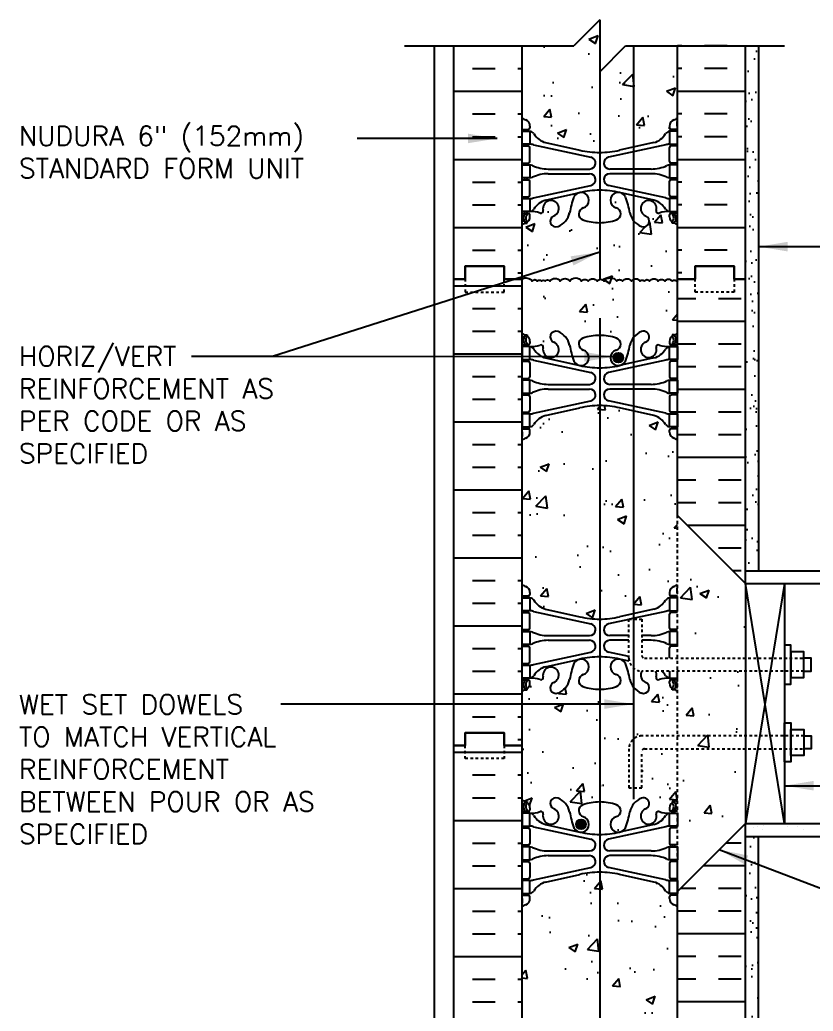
# Model space of a CAD drawing. Header units: inches. Extents: x 113.5 to 169.5, y -27.5 to 56.9.
# Drawn here: x 113.54 to 144.14, y 5.59 to 43.84 of the extents above; entities that cross this region are included whole.
import ezdxf

# ---------------------------------------------------------------- set-up
doc = ezdxf.new("R2010")
doc.units = ezdxf.units.IN
doc.header["$LTSCALE"] = 0.5
doc.header["$MEASUREMENT"] = 0
doc.linetypes.add('DASHED2', pattern=[0.375, 0.25, -0.125])
doc.linetypes.add('HIDDEN2', pattern=[0.1875, 0.125, -0.0625])
for name, color, linetype in [('HATCH', 12, 'Continuous'), ('LINE15', 9, 'Continuous'), ('LINE18', 9, 'Continuous'), ('line25', 2, 'Continuous'), ('LINE3', 3, 'Continuous'), ('LINE50', 5, 'Continuous'), ('LINE9', 9, 'Continuous'), ('TEXT', 4, 'Continuous'), ('Web_Edge', 9, 'Continuous')]:
    doc.layers.add(name, color=color, linetype=linetype)
doc.styles.add('DIM', font='romans.shx', dxfattribs={"width": 0.7})
doc.styles.add('ROMANS', font='romans.shx', dxfattribs={"height": 1.125})
doc.dimstyles.new('ext_12', dxfattribs={"dimscale": 12, "dimtxt": 0.09375, "dimasz": 0.09375, "dimexe": 0.09375, "dimexo": 0.0625, "dimgap": 0.0625, "dimtad": 1, "dimdec": 1, "dimzin": 3, "dimdsep": 46, "dimlunit": 4, "dimtxsty": 'DIM', "dimcen": 0.09, "dimdle": 0.09375, "dimclrt": 4, "dimadec": 0, "dimazin": 0, "dimtfac": 1, "dimtdec": 1, "dimtmove": 2, "dimatfit": 3, "dimfxl": 1, "dimfrac": 2, "dimtolj": 1, "dimtzin": 0, "dimarcsym": 0})
pattern_1 = [(37.5, (119.1024, -15.0365), (-0.031497, 0.963412), [0, -0.76, 0, -0.85, 0, -0.8125]), (7.5, (119.1024, -15.0365), (0.884888, 1.411073), [0, -0.41, 0, -0.685, 0, -0.2625]), (327.5, (118.4874, -15.0365), (1.557071, 0.00283), [0, -0.25, 0, -0.9, 0, -1.175]), (317.5, (118.4874, -15.0365), (1.503063, 0.438838), [0, -0.125, 0, -0.59, 0, -0.675])]

msp = doc.modelspace()

# ---------------------------------------------------------------- hatches: boundary and pattern name
at = {"layer": 'HATCH'}
h = msp.add_hatch(dxfattribs=at)
h.set_pattern_fill('AR-CONC', color=256, scale=0.5)
h.paths.add_polyline_path([(138.904, 9.62, 0.082415), (138.76, 9.699, -0.317837), (138.594, 9.935), (138.594, 10.002, -0.414214), (138.656, 10.065), (138.704, 10.065), (138.704, 10.135), (138.599, 10.135, -0.237736), (138.418, 10.269, 0.180248), (137.994, 10.576), (136.672, 10.866, 0.057795), (135.904, 10.955, 0.057795), (135.136, 10.866), (133.814, 10.576, 0.180248), (133.389, 10.269, -0.237736), (133.209, 10.135), (133.104, 10.135), (133.104, 10.065), (133.151, 10.065, -0.414214), (133.214, 10.002), (133.214, 9.935, -0.317837), (133.047, 9.699, 0.082415), (132.904, 9.62), (132.904, 4.057, 0.082415), (133.047, 3.978, -0.317837), (133.214, 3.742), (133.214, 3.675, -0.414214), (133.151, 3.612), (133.104, 3.612), (133.104, 3.542), (133.209, 3.542, -0.237736), (133.389, 3.408, 0.180248), (133.814, 3.101), (135.136, 2.811, 0.057795), (135.904, 2.721, 0.057795), (136.672, 2.811), (137.994, 3.101, 0.180248), (138.418, 3.408, -0.237736), (138.599, 3.542), (138.704, 3.542), (138.704, 3.612), (138.656, 3.612, -0.414214), (138.594, 3.675), (138.594, 3.742, -0.317837), (138.76, 3.978, 0.082415), (138.904, 4.057)])
h.paths.add_polyline_path([(137.529, 16.213), (138.904, 16.213), (138.904, 17.927, 0.064398), (138.794, 17.993), (138.704, 17.993), (138.704, 18.035, -0.249069), (138.594, 18.242), (138.594, 18.31, -0.414214), (138.656, 18.372), (138.704, 18.372), (138.704, 18.442), (138.599, 18.442, 0.10046), (138.205, 18.385, -0.601435), (138.086, 18.49, 0.191974), (138.053, 18.713), (137.525, 18.713, 0.45754), (137.676, 18.277, -1), (137.512, 17.868, -0.24438), (137.064, 18.389, 0.053157), (136.898, 19.003, 0.223253), (136.698, 19.168), (136.678, 19.172, 0.955472), (136.54, 18.579, -0.735593), (136.552, 18.121, -0.082755), (135.904, 18.013, -0.082755), (135.255, 18.121, -0.735593), (135.268, 18.579, 0.955472), (135.13, 19.172), (135.11, 19.168, 0.223253), (134.91, 19.003, 0.053157), (134.744, 18.389, -0.24438), (134.296, 17.868, -1), (134.132, 18.277, 2.182095), (133.722, 18.49, -0.601435), (133.602, 18.385, 0.10046), (133.209, 18.442), (133.104, 18.442), (133.104, 18.372), (133.151, 18.372, -0.414214), (133.214, 18.31), (133.214, 18.242, -0.249069), (133.104, 18.035), (133.104, 17.993), (133.014, 17.993, 0.064398), (132.904, 17.927), (132.904, 15.838), (132.904, 13.749, 0.064398), (133.014, 13.683), (133.104, 13.683), (133.104, 13.642, -0.249069), (133.214, 13.435), (133.214, 13.367, -0.414214), (133.151, 13.305), (133.104, 13.305), (133.104, 13.235), (133.209, 13.235, 0.10046), (133.602, 13.292, -0.601435), (133.722, 13.187, 2.182095), (134.132, 13.4, -1), (134.296, 13.808, -0.24438), (134.744, 13.287, 0.053157), (134.91, 12.673, 0.223253), (135.11, 12.509), (135.13, 12.504, 0.955472), (135.268, 13.098, -0.735593), (135.255, 13.556, -0.082755), (135.904, 13.664, -0.082755), (136.552, 13.556, -0.735593), (136.54, 13.098, 0.955472), (136.678, 12.504), (136.698, 12.509, 0.223253), (136.898, 12.673, 0.053157), (137.064, 13.287, -0.24438), (137.512, 13.808, -1), (137.676, 13.4, 2.182095), (138.086, 13.187, -0.601435), (138.205, 13.292, 0.10046), (138.599, 13.235), (138.704, 13.235), (138.704, 13.305), (138.656, 13.305, -0.414214), (138.594, 13.367), (138.594, 13.435, -0.249069), (138.704, 13.642), (138.704, 13.683), (138.794, 13.683, 0.064398), (138.904, 13.749), (138.904, 15.713), (137.629, 15.713, 0.414214), (137.529, 15.613), (137.529, 14.213), (137.029, 14.213), (137.029, 15.713, -0.414214)])
h.paths.add_polyline_path([(138.904, 24.713), (138.904, 27.62, 0.082415), (138.76, 27.699, -0.317837), (138.594, 27.935), (138.594, 28.002, -0.414214), (138.656, 28.065), (138.704, 28.065), (138.704, 28.135), (138.599, 28.135, -0.188973), (138.443, 28.229, 0.196323), (137.994, 28.576), (136.672, 28.866, 0.057795), (135.904, 28.955, 0.057795), (135.136, 28.866), (133.814, 28.576, 0.196323), (133.365, 28.229, -0.188973), (133.209, 28.135), (133.104, 28.135), (133.104, 28.065), (133.151, 28.065, -0.414214), (133.214, 28.002), (133.214, 27.935, -0.317837), (133.047, 27.699, 0.082415), (132.904, 27.62), (132.904, 22.057, 0.082415), (133.047, 21.978, -0.317837), (133.214, 21.742), (133.214, 21.675, -0.414214), (133.151, 21.612), (133.104, 21.612), (133.104, 21.542), (133.209, 21.542, -0.188973), (133.365, 21.447, 0.196323), (133.814, 21.101), (135.136, 20.811, 0.057795), (135.904, 20.721, 0.057795), (136.672, 20.811), (137.994, 21.101, 0.196323), (138.443, 21.447, -0.188973), (138.599, 21.542), (138.704, 21.542), (138.704, 21.612), (138.656, 21.612, -0.414214), (138.594, 21.675), (138.594, 21.742, -0.317837), (138.76, 21.978, 0.082415), (138.904, 22.057)])
h.paths.add_polyline_path([(138.904, 33.713, 0.533713), (138.693, 33.76, 0.520567), (138.414, 33.76, 0.520567), (138.163, 33.76, 0.520567), (137.828, 33.76, 0.520567), (137.619, 33.76, 0.520567), (137.465, 33.76, 0.520567), (137.131, 33.76, 0.520567), (136.782, 33.76, 0.520567), (136.559, 33.76, 0.520567), (136.071, 33.76, 0.520567), (135.806, 33.76, 0.520567), (135.457, 33.76, 0.520567), (135.206, 33.76, 0.520567), (134.746, 33.76, 0.520567), (134.384, 33.76, 0.520567), (133.979, 33.76, 0.520567), (133.798, 33.76, 0.520567), (133.658, 33.76, 0.520567), (133.505, 33.76, 0.520567), (133.296, 33.76, 0.400937), (132.904, 33.838), (132.904, 31.749, 0.064398), (133.014, 31.683), (133.104, 31.683), (133.104, 31.642, -0.249069), (133.214, 31.435), (133.214, 31.367, -0.414214), (133.151, 31.305), (133.104, 31.305), (133.104, 31.235), (133.209, 31.235, 0.10046), (133.602, 31.292, -0.601435), (133.722, 31.187, 2.182095), (134.132, 31.4, -1), (134.296, 31.808, -0.24438), (134.744, 31.287, 0.053157), (134.91, 30.673, 0.223253), (135.11, 30.509), (135.13, 30.504, 0.955472), (135.268, 31.098, -0.735593), (135.255, 31.556, -0.082755), (135.904, 31.664, -0.082755), (136.552, 31.556, -0.735593), (136.54, 31.098, 0.955472), (136.678, 30.504), (136.698, 30.509, 0.223253), (136.898, 30.673, 0.053157), (137.064, 31.287, -0.24438), (137.512, 31.808, -1), (137.676, 31.4, 2.182095), (138.086, 31.187, -0.601435), (138.205, 31.292, 0.10046), (138.599, 31.235), (138.704, 31.235), (138.704, 31.305), (138.656, 31.305, -0.414214), (138.594, 31.367), (138.594, 31.435, -0.249069), (138.704, 31.642), (138.704, 31.683), (138.794, 31.683, 0.064398), (138.904, 31.749)])
h.paths.add_polyline_path([(138.904, 35.927, 0.064398), (138.794, 35.993), (138.704, 35.993), (138.704, 36.035, -0.249069), (138.594, 36.242), (138.594, 36.31, -0.414214), (138.656, 36.372), (138.704, 36.372), (138.704, 36.442), (138.599, 36.442, 0.10046), (138.205, 36.385, -0.601435), (138.086, 36.49, 2.182095), (137.676, 36.277, -1), (137.512, 35.868, -0.24438), (137.064, 36.389, 0.053157), (136.898, 37.003, 0.223253), (136.698, 37.168), (136.678, 37.172, 0.955472), (136.54, 36.579, -0.735593), (136.552, 36.121, -0.082755), (135.904, 36.013, -0.082755), (135.255, 36.121, -0.735593), (135.268, 36.579, 0.955472), (135.13, 37.172), (135.11, 37.168, 0.223253), (134.91, 37.003, 0.053157), (134.744, 36.389, -0.24438), (134.296, 35.868, -1), (134.132, 36.277, 2.182095), (133.722, 36.49, -0.601435), (133.602, 36.385, 0.10046), (133.209, 36.442), (133.104, 36.442), (133.104, 36.372), (133.151, 36.372, -0.414214), (133.214, 36.31), (133.214, 36.242, -0.249069), (133.104, 36.035), (133.104, 35.993), (133.014, 35.993, 0.064398), (132.904, 35.927), (132.904, 33.838, -0.400937), (133.296, 33.76, -0.520567), (133.505, 33.76, -0.520567), (133.658, 33.76, -0.520567), (133.798, 33.76, -0.520567), (133.979, 33.76, -0.520567), (134.384, 33.76, -0.520567), (134.746, 33.76, -0.520567), (135.206, 33.76, -0.520567), (135.457, 33.76, -0.520567), (135.806, 33.76, -0.520567), (136.071, 33.76, -0.520567), (136.559, 33.76, -0.520567), (136.782, 33.76, -0.520567), (137.131, 33.76, -0.520567), (137.465, 33.76, -0.520567), (137.619, 33.76, -0.520567), (137.828, 33.76, -0.520567), (138.163, 33.76, -0.520567), (138.414, 33.76, -0.520567), (138.693, 33.76, -0.533713), (138.904, 33.713), (138.904, 33.838)])
h.paths.add_polyline_path([(138.904, 42.838), (136.904, 42.838), (135.904, 41.838), (135.904, 43.838), (134.904, 42.838), (132.904, 42.838), (132.904, 40.057, 0.082415), (133.047, 39.978, -0.317837), (133.214, 39.742), (133.214, 39.675, -0.414214), (133.151, 39.612), (133.104, 39.612), (133.104, 39.542), (133.209, 39.542, -0.188973), (133.365, 39.447, 0.196323), (133.814, 39.101), (135.136, 38.811, 0.057795), (135.904, 38.721, 0.057795), (136.672, 38.811), (137.994, 39.101, 0.196323), (138.443, 39.447, -0.188973), (138.599, 39.542), (138.704, 39.542), (138.704, 39.612), (138.656, 39.612, -0.414214), (138.594, 39.675), (138.594, 39.742, -0.317837), (138.76, 39.978, 0.082415), (138.904, 40.057)])
h = msp.add_hatch(dxfattribs=at)
h.set_pattern_fill('INSUL', color=256, scale=7, style=0)
h.set_pattern_definition([(0, (-2793.2578, -363.1712), (0, 2.625), []), (0, (-2793.2578, -362.2962), (0, 2.625), [0.875, -0.875]), (0, (-2793.2578, -361.4212), (0, 2.625), [0.875, -0.875])])
h.paths.add_polyline_path([(132.904, 42.838), (130.279, 42.838), (130.279, 33.838), (130.716, 33.838), (130.716, 34.338), (132.216, 34.338), (132.216, 33.838), (132.904, 33.838)])
h = msp.add_hatch(dxfattribs=at)
h.set_pattern_fill('INSUL', color=256, scale=7, style=0)
h.set_pattern_definition([(180, (3065.0654, -363.1712), (0, 2.625), []), (180, (3065.0654, -362.2962), (0, 2.625), [0.875, -0.875]), (180, (3065.0654, -361.4212), (0, 2.625), [0.875, -0.875])])
h.paths.add_polyline_path([(141.529, 42.838), (138.904, 42.838), (138.904, 33.838), (139.591, 33.838), (139.591, 34.338), (141.091, 34.338), (141.091, 33.838), (141.529, 33.838)])
h = msp.add_hatch(dxfattribs=at)
h.set_pattern_fill('AR-SAND', color=256, scale=0.5, style=0)
h.set_pattern_definition(pattern_1)
h.paths.add_polyline_path([(142.029, 42.838), (141.529, 42.838), (141.529, 22.588), (142.029, 22.588)])
h = msp.add_hatch(dxfattribs=at)
h.set_pattern_fill('INSUL', color=256, scale=7, style=0)
h.set_pattern_definition([(0, (-2793.2578, -381.1712), (0, 2.625), []), (0, (-2793.2578, -380.2962), (0, 2.625), [0.875, -0.875]), (0, (-2793.2578, -379.4212), (0, 2.625), [0.875, -0.875])])
h.paths.add_polyline_path([(130.279, 15.838), (130.716, 15.838), (130.716, 16.338), (132.216, 16.338), (132.216, 15.838), (132.904, 15.838), (132.904, 33.838), (132.216, 33.838), (132.216, 34.338), (130.716, 34.338), (130.716, 33.838), (130.279, 33.838)])
h = msp.add_hatch(dxfattribs=at)
h.set_pattern_fill('INSUL', color=256, scale=7, style=0)
h.set_pattern_definition([(0, (28.4787, -15.0365), (0, 2.625), []), (0, (28.4787, -14.1615), (0, 2.625), [0.875, -0.875]), (0, (28.4787, -13.2865), (0, 2.625), [0.875, -0.875])])
h.paths.add_polyline_path([(138.904, 24.713), (141.529, 22.088), (141.529, 33.838), (141.091, 33.838), (141.091, 33.338), (139.591, 33.338), (139.591, 33.838), (138.904, 33.838)])
h.paths.add_polyline_path([(141.529, 12.838), (138.904, 10.213), (138.904, -2.162), (141.529, -2.162)])
h = msp.add_hatch(dxfattribs=at)
h.set_pattern_fill('AR-CONC', color=256, scale=0.5, style=0)
h.set_pattern_definition([(50, (5.4798, -137.801), (3.5863, -0.31376), [0.375, -4.125]), (355, (5.4798, -137.801), (-0.693757, 3.76096), [0.3, -3.3]), (100.4514, (5.7786, -137.827), (2.892547, 3.4472), [0.3187, -3.50571]), (46.1842, (5.4798, -136.801), (5.336205, -0.827595), [0.5625, -6.1875]), (96.6356, (5.9244, -136.87), (4.67331, 4.87059), [0.47805, -5.25856]), (351.1842, (5.48, -136.801), (4.67331, 4.8706), [0.45, -4.95]), (21, (5.9798, -137.051), (2.984535, -2.013094), [0.375, -4.125]), (326, (5.9798, -137.051), (1.216577, 3.62575), [0.3, -3.3]), (71.4514, (6.2285, -137.2187), (4.201113, 1.61265), [0.3187, -3.50571]), (37.5, (5.4798, -137.8009), (0.060799, 1.664469), [0, -3.26, 0, -3.35, 0, -3.3125]), (7.5, (5.4798, -137.8009), (1.315348, 1.972059), [0, -1.91, 0, -3.185, 0, -1.2625]), (327.5, (4.3648, -137.8009), (2.669112, -0.112774), [0, -1.25, 0, -3.9, 0, -5.175]), (317.5, (3.8648, -137.801), (2.91593, 0.500525), [0, -1.625, 0, -2.59, 0, -3.675])])
h.paths.add_polyline_path([(141.529, 19.526), (138.904, 19.526), (138.904, 15.401), (141.529, 15.401)])
h.paths.add_polyline_path([(141.529, 13.963), (141.529, 14.901), (138.904, 14.901), (138.904, 11.338)])
h.paths.add_polyline_path([(138.904, 23.588), (138.904, 20.026), (141.529, 20.026), (141.529, 20.963)])
h = msp.add_hatch(dxfattribs=at)
h.set_pattern_fill('INSUL', color=256, scale=7, style=0)
h.set_pattern_definition([(0, (-2793.2578, -399.1712), (0, 2.625), []), (0, (-2793.2578, -398.2962), (0, 2.625), [0.875, -0.875]), (0, (-2793.2578, -397.4212), (0, 2.625), [0.875, -0.875])])
h.paths.add_polyline_path([(130.279, -2.162), (130.716, -2.162), (130.716, -1.662), (132.216, -1.662), (132.216, -2.162), (132.904, -2.162), (132.904, 15.838), (132.216, 15.838), (132.216, 16.338), (130.716, 16.338), (130.716, 15.838), (130.279, 15.838)])
h = msp.add_hatch(dxfattribs=at)
h.set_pattern_fill('AR-SAND', color=256, scale=0.5, style=0)
h.set_pattern_definition(pattern_1)
h.paths.add_polyline_path([(142.029, 12.027), (141.935, 12.338), (141.529, 12.338), (141.529, -2.162), (142.029, -2.162)])
at = {"layer": 'LINE3'}
for points in [[(136.435, 30.804, 1), (136.81, 30.804, 1)], [(134.998, 12.804, 1), (135.373, 12.804, 1)]]:
    msp.add_hatch(color=256, dxfattribs=at).paths.add_polyline_path(points)

# ---------------------------------------------------------------- linework, layer by layer
at = {"layer": 'HATCH'}
for p, q in [((143.029, 22.088), (141.529, 12.838)), ((143.029, 12.838), (141.529, 22.088)), ((141.839, 12.693), (141.839, 12.693)), ((141.988, 12.732), (141.988, 12.732)), ((142.214, 12.759), (142.214, 12.759)), ((143.147, 12.71), (143.147, 12.71)), ((143.545, 12.735), (143.545, 12.735)), ((142.199, 12.598), (142.199, 12.598)), ((143.756, 12.601), (143.756, 12.601))]:
    msp.add_line(p, q, dxfattribs=at)
msp.add_lwpolyline([(132.904, 33.838, -0.400937), (133.296, 33.76, -0.520567), (133.505, 33.76, -0.520567), (133.658, 33.76, -0.520567), (133.798, 33.76, -0.520567), (133.979, 33.76, -0.520567), (134.384, 33.76, -0.520567), (134.746, 33.76, -0.520567), (135.206, 33.76, -0.520567), (135.457, 33.76, -0.520567), (135.806, 33.76, -0.520567), (136.071, 33.76, -0.520567), (136.559, 33.76, -0.520567), (136.782, 33.76, -0.520567), (137.131, 33.76, -0.520567), (137.465, 33.76, -0.520567), (137.619, 33.76, -0.520567), (137.828, 33.76, -0.520567), (138.163, 33.76, -0.520567), (138.414, 33.76, -0.520567), (138.693, 33.76, -0.520567), (138.902, 33.718)], format="xyb", dxfattribs=at)
at = {"layer": 'LINE15', "linetype": 'HIDDEN2'}
for points in [[(143.779, 18.713), (137.529, 18.713, -0.414214), (137.029, 19.213), (137.029, 20.713), (137.529, 20.713), (137.529, 19.313, 0.414214), (137.629, 19.213), (143.779, 19.213)], [(143.779, 16.213), (137.529, 16.213, 0.414214), (137.029, 15.713), (137.029, 14.213), (137.529, 14.213), (137.529, 15.613, -0.414214), (137.629, 15.713), (143.779, 15.713)]]:
    msp.add_lwpolyline(points, format="xyb", dxfattribs=at)
at = {"layer": 'LINE18'}
msp.add_line((129.529, -2.162), (129.529, 42.838), dxfattribs=at)
for points in [[(143.029, 18.213), (143.279, 18.213), (143.279, 19.713), (143.029, 19.713)], [(143.279, 18.463), (143.779, 18.463), (143.779, 19.463), (143.279, 19.463)], [(143.029, 16.713), (143.279, 16.713), (143.279, 15.213), (143.029, 15.213)], [(143.279, 16.463), (143.779, 16.463), (143.779, 15.463), (143.279, 15.463)]]:
    msp.add_lwpolyline(points, close=True, dxfattribs=at)
for points in [[(143.779, 18.713), (144.06, 18.713), (144.06, 19.213), (143.779, 19.213)], [(143.779, 16.213), (144.06, 16.213), (144.06, 15.713), (143.779, 15.713)]]:
    msp.add_lwpolyline(points, dxfattribs=at)
at = {"layer": 'line25'}
for p, q in [((132.904, 42.838), (132.904, 33.838)), ((138.904, 33.838), (138.904, 42.838)), ((132.904, 33.838), (132.904, 15.838)), ((138.904, 24.713), (138.904, 33.838)), ((141.529, 22.088), (138.904, 24.713)), ((141.529, 22.088), (158.512, 22.088)), ((141.529, 22.088), (141.529, 12.838)), ((143.029, 22.088), (143.029, 12.838)), ((132.904, 15.838), (132.904, -2.162)), ((141.529, 12.838), (138.904, 10.213)), ((141.529, 12.838), (158.512, 12.838)), ((138.904, -2.162), (138.904, 11.338))]:
    msp.add_line(p, q, dxfattribs=at)
at = {"layer": 'LINE3'}
for p, q in [((137.206, 42.838), (137.206, 13.772)), ((135.904, 41.838), (135.904, 33.825)), ((135.904, 32.325), (135.904, -1.162))]:
    msp.add_line(p, q, dxfattribs=at)
for centre in [(136.622, 30.804), (135.185, 12.804)]:
    msp.add_circle(centre, 0.188, dxfattribs=at)
at = {"layer": 'LINE50'}
for p, q in [((130.279, 33.838), (130.279, 42.838)), ((141.529, 33.838), (141.529, 42.838)), ((130.279, 15.838), (130.279, 33.838)), ((141.529, 22.088), (141.529, 33.838)), ((130.279, -2.162), (130.279, 15.838)), ((141.529, -2.162), (141.529, 12.838))]:
    msp.add_line(p, q, dxfattribs=at)
for points in [[(132.904, 33.838), (132.216, 33.838), (132.216, 34.338), (130.716, 34.338), (130.716, 33.838), (130.279, 33.838)], [(130.279, 33.838), (130.716, 33.838), (130.716, 34.338), (132.216, 34.338), (132.216, 33.838), (132.904, 33.838)], [(138.904, 33.838), (139.591, 33.838), (139.591, 34.338), (141.091, 34.338), (141.091, 33.838), (141.529, 33.838)], [(141.529, 33.838), (141.091, 33.838), (141.091, 34.338), (139.591, 34.338), (139.591, 33.838), (138.904, 33.838)], [(130.279, 15.838), (130.716, 15.838), (130.716, 16.338), (132.216, 16.338), (132.216, 15.838), (132.904, 15.838)], [(132.904, 15.838), (132.216, 15.838), (132.216, 16.338), (130.716, 16.338), (130.716, 15.838), (130.279, 15.838)]]:
    msp.add_lwpolyline(points, dxfattribs=at)
at = {"layer": 'LINE9'}
for p, q in [((135.904, 43.838), (134.904, 42.838)), ((135.904, 43.838), (135.904, 41.838)), ((128.373, 42.838), (134.904, 42.838)), ((135.904, 41.838), (136.904, 42.838)), ((136.904, 42.838), (143.029, 42.838)), ((142.029, 42.838), (142.029, 22.588)), ((141.529, 22.588), (158.512, 22.588)), ((141.529, 12.338), (158.512, 12.338)), ((142.029, -2.162), (142.029, 12.338))]:
    msp.add_line(p, q, dxfattribs=at)
at = {"layer": 'LINE9', "linetype": 'DASHED2'}
msp.add_line((138.904, 11.338), (138.904, 24.713), dxfattribs=at)
at = {"layer": 'LINE9', "linetype": 'DASHED2', "ltscale": 0.15}
for points in [[(130.716, 33.838), (130.716, 33.838), (130.716, 33.338), (132.216, 33.338), (132.216, 33.838), (132.216, 33.838)], [(141.091, 33.838), (141.091, 33.838), (141.091, 33.338), (139.591, 33.338), (139.591, 33.838), (139.591, 33.838)], [(132.216, 15.838), (132.216, 15.838), (132.216, 15.338), (130.716, 15.338), (130.716, 15.838), (130.716, 15.838)]]:
    msp.add_lwpolyline(points, dxfattribs=at)
at = {"layer": 'Web_Edge'}
for p, q in [((132.914, 39.732), (132.914, 39.918)), ((138.894, 39.732), (138.894, 39.918)), ((132.904, 39.612), (133.151, 39.612)), ((133.014, 39.542), (133.014, 39.612)), ((133.104, 39.542), (133.104, 39.612)), ((133.214, 39.742), (133.214, 39.675)), ((138.594, 39.742), (138.594, 39.675)), ((138.904, 39.612), (138.656, 39.612)), ((138.704, 39.542), (138.704, 39.612)), ((138.794, 39.542), (138.794, 39.612)), ((133.014, 38.972), (133.014, 39.042)), ((133.104, 38.972), (133.104, 39.042)), ((133.353, 39.018), (135.564, 38.537)), ((133.814, 39.101), (135.136, 38.811)), ((138.455, 39.018), (136.244, 38.537)), ((137.994, 39.101), (136.672, 38.811)), ((138.704, 38.972), (138.704, 39.042)), ((138.794, 38.972), (138.794, 39.042)), ((132.904, 38.972), (133.151, 38.972)), ((133.214, 38.375), (133.214, 38.91)), ((138.594, 38.375), (138.594, 38.91)), ((138.904, 38.972), (138.656, 38.972)), ((132.904, 38.312), (133.151, 38.312)), ((133.014, 38.242), (133.014, 38.312)), ((133.104, 38.242), (133.104, 38.312)), ((138.904, 38.312), (138.656, 38.312)), ((138.704, 38.242), (138.704, 38.312)), ((138.794, 38.242), (138.794, 38.312)), ((133.919, 38.082), (135.515, 38.082)), ((133.919, 37.902), (135.515, 37.902)), ((137.889, 38.082), (136.293, 38.082)), ((137.889, 37.902), (136.293, 37.902)), ((132.904, 37.672), (133.151, 37.672)), ((133.014, 37.672), (133.014, 37.742)), ((133.104, 37.672), (133.104, 37.742)), ((133.214, 37.075), (133.214, 37.61)), ((138.594, 37.075), (138.594, 37.61)), ((138.904, 37.672), (138.656, 37.672)), ((138.704, 37.672), (138.704, 37.742)), ((138.794, 37.672), (138.794, 37.742)), ((133.353, 36.966), (135.564, 37.448)), ((133.814, 36.883), (135.136, 37.174)), ((138.455, 36.966), (136.244, 37.448)), ((137.994, 36.883), (136.672, 37.174)), ((132.904, 37.012), (133.151, 37.012)), ((133.014, 36.942), (133.014, 37.012)), ((133.104, 36.942), (133.104, 37.012)), ((138.904, 37.012), (138.656, 37.012)), ((138.704, 36.942), (138.704, 37.012)), ((138.794, 36.942), (138.794, 37.012)), ((132.904, 36.372), (133.151, 36.372)), ((133.014, 36.372), (133.014, 36.442)), ((133.104, 36.372), (133.104, 36.442)), ((138.904, 36.372), (138.656, 36.372)), ((138.704, 36.372), (138.704, 36.442)), ((138.794, 36.372), (138.794, 36.442)), ((132.904, 36.272), (132.946, 36.272)), ((133.014, 35.993), (133.104, 35.993)), ((133.104, 35.993), (133.104, 36.035)), ((133.214, 36.242), (133.214, 36.31)), ((138.594, 36.242), (138.594, 36.31)), ((138.704, 35.993), (138.704, 36.035)), ((138.794, 35.993), (138.704, 35.993)), ((138.904, 36.272), (138.862, 36.272)), ((132.904, 31.405), (132.946, 31.405)), ((133.014, 31.683), (133.104, 31.683)), ((133.104, 31.683), (133.104, 31.642)), ((133.214, 31.435), (133.214, 31.367)), ((138.594, 31.435), (138.594, 31.367)), ((138.794, 31.683), (138.704, 31.683)), ((138.704, 31.683), (138.704, 31.642)), ((138.904, 31.405), (138.862, 31.405)), ((132.904, 31.305), (133.151, 31.305)), ((133.014, 31.305), (133.014, 31.235)), ((133.104, 31.305), (133.104, 31.235)), ((138.904, 31.305), (138.656, 31.305)), ((138.704, 31.305), (138.704, 31.235)), ((138.794, 31.305), (138.794, 31.235)), ((132.904, 30.665), (133.151, 30.665)), ((133.014, 30.735), (133.014, 30.665)), ((133.104, 30.735), (133.104, 30.665)), ((133.214, 30.602), (133.214, 30.067)), ((133.353, 30.711), (135.564, 30.229)), ((133.814, 30.793), (135.136, 30.503)), ((138.455, 30.711), (136.244, 30.229)), ((137.994, 30.793), (136.672, 30.503)), ((138.594, 30.602), (138.594, 30.067)), ((138.904, 30.665), (138.656, 30.665)), ((138.704, 30.735), (138.704, 30.665)), ((138.794, 30.735), (138.794, 30.665)), ((132.904, 30.005), (133.151, 30.005)), ((133.014, 30.005), (133.014, 29.935)), ((133.104, 30.005), (133.104, 29.935)), ((138.904, 30.005), (138.656, 30.005)), ((138.704, 30.005), (138.704, 29.935)), ((138.794, 30.005), (138.794, 29.935)), ((133.919, 29.775), (135.515, 29.775)), ((133.919, 29.595), (135.515, 29.595)), ((137.889, 29.775), (136.293, 29.775)), ((137.889, 29.595), (136.293, 29.595)), ((132.904, 29.365), (133.151, 29.365)), ((133.014, 29.435), (133.014, 29.365)), ((133.104, 29.435), (133.104, 29.365)), ((133.214, 29.302), (133.214, 28.767)), ((133.353, 28.658), (135.564, 29.14)), ((138.455, 28.658), (136.244, 29.14)), ((138.594, 29.302), (138.594, 28.767)), ((138.904, 29.365), (138.656, 29.365)), ((138.704, 29.435), (138.704, 29.365)), ((138.794, 29.435), (138.794, 29.365)), ((132.904, 28.705), (133.151, 28.705)), ((133.014, 28.705), (133.014, 28.635)), ((133.104, 28.705), (133.104, 28.635)), ((133.814, 28.576), (135.136, 28.866)), ((137.994, 28.576), (136.672, 28.866)), ((138.904, 28.705), (138.656, 28.705)), ((138.704, 28.705), (138.704, 28.635)), ((138.794, 28.705), (138.794, 28.635)), ((132.904, 28.065), (133.151, 28.065)), ((132.914, 27.945), (132.914, 27.758)), ((133.014, 28.135), (133.014, 28.065)), ((133.104, 28.135), (133.104, 28.065)), ((133.214, 27.935), (133.214, 28.002)), ((138.594, 27.935), (138.594, 28.002)), ((138.904, 28.065), (138.656, 28.065)), ((138.704, 28.135), (138.704, 28.065)), ((138.794, 28.135), (138.794, 28.065)), ((138.894, 27.945), (138.894, 27.758)), ((132.904, 13.405), (132.946, 13.405)), ((133.014, 13.683), (133.104, 13.683)), ((133.104, 13.683), (133.104, 13.642)), ((133.214, 13.435), (133.214, 13.367)), ((138.594, 13.435), (138.594, 13.367)), ((138.794, 13.683), (138.704, 13.683)), ((138.704, 13.683), (138.704, 13.642)), ((138.904, 13.405), (138.862, 13.405)), ((132.904, 13.305), (133.151, 13.305)), ((133.014, 13.305), (133.014, 13.235)), ((133.104, 13.305), (133.104, 13.235)), ((138.904, 13.305), (138.656, 13.305)), ((138.704, 13.305), (138.704, 13.235)), ((138.794, 13.305), (138.794, 13.235)), ((132.904, 12.665), (133.151, 12.665)), ((133.014, 12.735), (133.014, 12.665)), ((133.104, 12.735), (133.104, 12.665)), ((133.353, 12.711), (135.564, 12.229)), ((133.814, 12.793), (135.136, 12.503)), ((138.455, 12.711), (136.244, 12.229)), ((137.994, 12.793), (136.672, 12.503)), ((138.904, 12.665), (138.656, 12.665)), ((138.704, 12.735), (138.704, 12.665)), ((138.794, 12.735), (138.794, 12.665)), ((133.214, 12.602), (133.214, 12.067)), ((138.594, 12.602), (138.594, 12.067)), ((132.904, 12.005), (133.151, 12.005)), ((133.014, 12.005), (133.014, 11.935)), ((133.104, 12.005), (133.104, 11.935)), ((138.904, 12.005), (138.656, 12.005)), ((138.704, 12.005), (138.704, 11.935)), ((138.794, 12.005), (138.794, 11.935)), ((133.919, 11.775), (135.515, 11.775)), ((133.919, 11.595), (135.515, 11.595)), ((137.889, 11.775), (136.293, 11.775)), ((137.889, 11.595), (136.293, 11.595)), ((132.904, 11.365), (133.151, 11.365)), ((133.014, 11.435), (133.014, 11.365)), ((133.104, 11.435), (133.104, 11.365)), ((133.214, 11.302), (133.214, 10.767)), ((133.353, 10.658), (135.564, 11.14)), ((138.455, 10.658), (136.244, 11.14)), ((138.594, 11.302), (138.594, 10.767)), ((138.904, 11.365), (138.656, 11.365)), ((138.704, 11.435), (138.704, 11.365)), ((138.794, 11.435), (138.794, 11.365)), ((133.814, 10.576), (135.136, 10.866)), ((137.994, 10.576), (136.672, 10.866)), ((132.904, 10.705), (133.151, 10.705)), ((133.014, 10.705), (133.014, 10.635)), ((133.104, 10.705), (133.104, 10.635)), ((138.904, 10.705), (138.656, 10.705)), ((138.704, 10.705), (138.704, 10.635)), ((138.794, 10.705), (138.794, 10.635)), ((132.904, 10.065), (133.151, 10.065)), ((132.914, 9.945), (132.914, 9.758)), ((133.014, 10.135), (133.014, 10.065)), ((133.104, 10.135), (133.104, 10.065)), ((133.214, 9.935), (133.214, 10.002)), ((138.594, 9.935), (138.594, 10.002)), ((138.904, 10.065), (138.656, 10.065)), ((138.704, 10.135), (138.704, 10.065)), ((138.794, 10.135), (138.794, 10.065)), ((138.894, 9.945), (138.894, 9.758))]:
    msp.add_line(p, q, dxfattribs=at)
at = {"layer": 'Web_Edge', "color": 8}
for p, q in [((132.914, 21.732), (132.914, 21.918)), ((138.894, 21.732), (138.894, 21.918)), ((132.904, 21.612), (133.151, 21.612)), ((133.014, 21.542), (133.014, 21.612)), ((133.104, 21.542), (133.104, 21.612)), ((133.214, 21.742), (133.214, 21.675)), ((138.594, 21.742), (138.594, 21.675)), ((138.904, 21.612), (138.656, 21.612)), ((138.704, 21.542), (138.704, 21.612)), ((138.794, 21.542), (138.794, 21.612)), ((133.014, 20.972), (133.014, 21.042)), ((133.104, 20.972), (133.104, 21.042)), ((133.814, 21.101), (135.136, 20.811)), ((137.994, 21.101), (136.672, 20.811)), ((138.704, 20.972), (138.704, 21.042)), ((138.794, 20.972), (138.794, 21.042)), ((132.904, 20.972), (133.151, 20.972)), ((133.214, 20.375), (133.214, 20.91)), ((133.353, 21.018), (135.564, 20.537)), ((137.029, 20.708), (136.244, 20.537)), ((138.455, 21.018), (137.054, 20.713)), ((138.594, 20.375), (138.594, 20.91)), ((138.904, 20.972), (138.656, 20.972)), ((132.904, 20.312), (133.151, 20.312)), ((133.014, 20.242), (133.014, 20.312)), ((133.104, 20.242), (133.104, 20.312)), ((138.904, 20.312), (138.656, 20.312)), ((138.704, 20.242), (138.704, 20.312)), ((138.794, 20.242), (138.794, 20.312)), ((133.919, 20.082), (135.515, 20.082)), ((133.919, 19.902), (135.515, 19.902)), ((137.029, 20.082), (136.293, 20.082)), ((137.029, 19.902), (136.293, 19.902)), ((137.889, 20.082), (137.529, 20.082)), ((137.889, 19.902), (137.529, 19.902)), ((132.904, 19.672), (133.151, 19.672)), ((133.014, 19.672), (133.014, 19.742)), ((133.104, 19.672), (133.104, 19.742)), ((133.214, 19.075), (133.214, 19.61)), ((138.594, 19.213), (138.594, 19.61)), ((138.904, 19.672), (138.656, 19.672)), ((138.704, 19.672), (138.704, 19.742)), ((138.794, 19.672), (138.794, 19.742)), ((133.353, 18.966), (135.564, 19.448)), ((133.814, 18.883), (135.136, 19.174)), ((137.029, 19.277), (136.244, 19.448)), ((137.044, 19.092), (136.672, 19.174)), ((132.904, 19.012), (133.151, 19.012)), ((133.014, 18.942), (133.014, 19.012)), ((133.104, 18.942), (133.104, 19.012)), ((132.904, 18.372), (133.151, 18.372)), ((133.014, 18.372), (133.014, 18.442)), ((133.104, 18.372), (133.104, 18.442)), ((138.904, 18.372), (138.656, 18.372)), ((138.704, 18.372), (138.704, 18.442)), ((138.794, 18.372), (138.794, 18.442)), ((132.904, 18.272), (132.946, 18.272)), ((133.014, 17.993), (133.104, 17.993)), ((133.104, 17.993), (133.104, 18.035)), ((133.214, 18.242), (133.214, 18.31)), ((138.594, 18.242), (138.594, 18.31)), ((138.704, 17.993), (138.704, 18.035)), ((138.794, 17.993), (138.704, 17.993)), ((138.904, 18.272), (138.862, 18.272))]:
    msp.add_line(p, q, dxfattribs=at)
at = {"layer": 'Web_Edge'}
for points in [[(132.909, 39.542), (133.209, 39.542), (133.209, 39.042), (132.909, 39.042)], [(138.899, 39.542), (138.599, 39.542), (138.599, 39.042), (138.899, 39.042)], [(132.909, 38.242), (133.209, 38.242), (133.209, 37.742), (132.909, 37.742)], [(138.899, 38.242), (138.599, 38.242), (138.599, 37.742), (138.899, 37.742)], [(132.909, 36.942), (133.209, 36.942), (133.209, 36.442), (132.909, 36.442)], [(138.899, 36.942), (138.599, 36.942), (138.599, 36.442), (138.899, 36.442)], [(132.909, 30.735), (133.209, 30.735), (133.209, 31.235), (132.909, 31.235)], [(138.899, 30.735), (138.599, 30.735), (138.599, 31.235), (138.899, 31.235)], [(132.909, 29.435), (133.209, 29.435), (133.209, 29.935), (132.909, 29.935)], [(138.899, 29.435), (138.599, 29.435), (138.599, 29.935), (138.899, 29.935)], [(132.909, 28.135), (133.209, 28.135), (133.209, 28.635), (132.909, 28.635)], [(138.899, 28.135), (138.599, 28.135), (138.599, 28.635), (138.899, 28.635)], [(132.909, 12.735), (133.209, 12.735), (133.209, 13.235), (132.909, 13.235)], [(138.899, 12.735), (138.599, 12.735), (138.599, 13.235), (138.899, 13.235)], [(132.909, 11.435), (133.209, 11.435), (133.209, 11.935), (132.909, 11.935)], [(138.899, 11.435), (138.599, 11.435), (138.599, 11.935), (138.899, 11.935)], [(132.909, 10.135), (133.209, 10.135), (133.209, 10.635), (132.909, 10.635)], [(138.899, 10.135), (138.599, 10.135), (138.599, 10.635), (138.899, 10.635)]]:
    msp.add_lwpolyline(points, close=True, dxfattribs=at)
at = {"layer": 'Web_Edge', "color": 8}
for points in [[(132.909, 21.542), (133.209, 21.542), (133.209, 21.042), (132.909, 21.042)], [(138.899, 21.542), (138.599, 21.542), (138.599, 21.042), (138.899, 21.042)], [(132.909, 20.242), (133.209, 20.242), (133.209, 19.742), (132.909, 19.742)], [(138.899, 20.242), (138.599, 20.242), (138.599, 19.742), (138.899, 19.742)], [(132.909, 18.942), (133.209, 18.942), (133.209, 18.442), (132.909, 18.442)]]:
    msp.add_lwpolyline(points, close=True, dxfattribs=at)
msp.add_lwpolyline([(138.599, 18.713), (138.599, 18.442), (138.899, 18.442), (138.899, 18.713)], dxfattribs=at)
at = {"layer": 'Web_Edge'}
for centre, radius, start, end in [((133.214, 40.449), 0.5, 231.6833, 250.5288), ((133.214, 40.449), 0.6, 238.8907, 238.927), ((132.894, 39.918), 0.02, 360, 58.927), ((132.964, 39.742), 0.25, 0, 70.5288), ((138.844, 39.742), 0.25, 109.4712, 180), ((138.594, 40.449), 0.5, 289.4712, 308.3167), ((138.914, 39.918), 0.02, 121.073, 180), ((138.594, 40.449), 0.6, 301.073, 301.1093), ((132.894, 39.732), 0.02, 299.988, 360), ((133.151, 39.675), 0.0625, 270, 0), ((133.166, 39.296), 0.25, 37.2777, 80.0823), ((134.013, 39.824), 0.75, 210.155, 254.5838), ((137.794, 39.824), 0.75, 285.4162, 329.845), ((138.642, 39.296), 0.25, 99.9177, 142.7223), ((138.656, 39.675), 0.0625, 180, 270), ((138.914, 39.732), 0.02, 180, 240.012), ((133.118, 38.046), 1, 76.4291, 84.7991), ((138.689, 38.046), 1, 95.2009, 103.5709), ((133.151, 38.91), 0.0625, 0, 90), ((135.904, 42.078), 3.356, 256.7692, 270), ((135.904, 42.078), 3.356, 270, 283.2308), ((138.656, 38.91), 0.0625, 90, 180), ((133.151, 38.375), 0.0625, 270, 0), ((135.515, 38.312), 0.23, 270, 77.6055), ((136.293, 38.312), 0.23, 102.3945, 270), ((138.656, 38.375), 0.0625, 180, 270), ((133.205, 38.023), 0.219, 60.4937, 88.92), ((133.205, 38.023), 0.219, 60.4937, 88.92), ((133.949, 39.682), 1.6, 246.5673, 268.9203), ((133.949, 39.682), 1.6, 246.5673, 268.9203), ((133.949, 36.302), 1.6, 91.0797, 113.4327), ((135.515, 37.672), 0.23, 282.3945, 90), ((136.293, 37.672), 0.23, 90, 257.6055), ((137.859, 39.682), 1.6, 271.0797, 293.4327), ((137.859, 39.682), 1.6, 271.0797, 293.4327), ((137.859, 36.302), 1.6, 66.5673, 88.9203), ((138.603, 38.023), 0.219, 91.08, 119.5063), ((138.603, 38.023), 0.219, 91.08, 119.5063), ((133.151, 37.61), 0.0625, 0, 90), ((133.205, 37.961), 0.219, 271.08, 299.5063), ((138.603, 37.961), 0.219, 240.4937, 268.92), ((138.656, 37.61), 0.0625, 90, 180), ((135.185, 36.873), 0.305, 285.7253, 154.6218), ((135.904, 33.907), 3.356, 90, 103.2308), ((135.904, 33.907), 3.356, 76.7692, 90), ((136.622, 36.873), 0.305, 25.3782, 254.2747), ((133.151, 37.075), 0.0625, 270, 0), ((133.118, 37.938), 1, 275.2009, 283.5709), ((134.013, 36.16), 0.75, 105.4162, 149.845), ((134.019, 36.56), 0.305, 291.8037, 193.3205), ((137.707, 35.918), 3, 158.8016, 170.9727), ((134.101, 35.918), 3, 9.0273, 21.1984), ((137.789, 36.56), 0.305, 346.6795, 248.1963), ((137.794, 36.16), 0.75, 30.155, 74.5838), ((138.689, 37.938), 1, 256.4291, 264.7991), ((138.656, 37.075), 0.0625, 180, 270), ((133.208, 36.188), 0.25, 137.5391, 219.8855), ((133.056, 36.326), 0.045, 317.5391, 137.5391), ((133.151, 36.31), 0.0625, 360, 90), ((133.166, 36.688), 0.25, 279.9177, 322.7223), ((133.265, 35.444), 1, 70.0933, 93.2121), ((133.634, 36.469), 0.09, 251.1349, 13.3205), ((134.019, 36.56), 0.745, 291.8037, 346.7348), ((135.333, 36.348), 0.24, 105.7253, 251.077), ((136.475, 36.348), 0.24, 288.923, 74.2747), ((137.789, 36.56), 0.745, 193.2652, 248.1963), ((138.173, 36.469), 0.09, 166.6795, 288.8651), ((138.543, 35.444), 1, 86.7879, 109.9067), ((138.642, 36.688), 0.25, 217.2777, 260.0823), ((138.656, 36.31), 0.0625, 90, 180), ((138.751, 36.326), 0.045, 42.4609, 222.4609), ((138.6, 36.188), 0.25, 320.1145, 42.4609), ((133.214, 35.535), 0.6, 114.9252, 121.1093), ((133.214, 35.535), 0.5, 109.4712, 128.3167), ((132.946, 36.252), 0.02, 345.8459, 90), ((132.953, 36.097), 0.02, 294.9252, 19.2084), ((133.05, 36.057), 0.045, 218.552, 40.8121), ((132.964, 36.242), 0.25, 289.4712, 360), ((133.208, 36.188), 0.16, 137.5391, 219.9999), ((134.214, 36.073), 0.22, 111.8037, 291.8037), ((135.904, 38.013), 2, 251.077, 270), ((135.904, 38.013), 2, 270, 288.923), ((137.594, 36.073), 0.22, 248.1963, 68.1963), ((138.844, 36.242), 0.25, 180, 250.5288), ((138.758, 36.057), 0.045, 139.1879, 321.448), ((138.6, 36.188), 0.16, 320.0001, 42.4609), ((138.594, 35.535), 0.5, 51.6833, 70.5288), ((138.855, 36.097), 0.02, 160.7916, 245.0748), ((138.862, 36.252), 0.02, 90, 194.1541), ((138.594, 35.535), 0.6, 58.8907, 65.0748), ((133.214, 32.142), 0.5, 231.6833, 250.5288), ((134.214, 31.604), 0.22, 68.1963, 248.1963), ((134.019, 31.117), 0.745, 13.2652, 68.1963), ((137.789, 31.117), 0.745, 111.8037, 166.7348), ((137.594, 31.604), 0.22, 291.8037, 111.8037), ((138.594, 32.142), 0.5, 289.4712, 308.3167), ((133.214, 32.142), 0.6, 238.8907, 245.0748), ((132.946, 31.425), 0.02, 270, 14.1541), ((133.208, 31.489), 0.25, 140.1145, 222.4609), ((132.953, 31.579), 0.02, 340.7916, 65.0748), ((133.05, 31.62), 0.045, 319.1879, 141.448), ((133.056, 31.351), 0.045, 222.4609, 42.4609), ((132.964, 31.435), 0.25, 0, 70.5288), ((133.208, 31.489), 0.16, 140.0001, 222.4609), ((133.151, 31.367), 0.0625, 270, 0), ((134.019, 31.117), 0.305, 166.6795, 68.1963), ((135.333, 31.329), 0.24, 108.923, 254.2747), ((135.904, 29.664), 2, 90, 108.923), ((135.904, 29.664), 2, 71.077, 90), ((136.475, 31.329), 0.24, 285.7253, 71.077), ((137.789, 31.117), 0.305, 111.8037, 13.3205), ((138.844, 31.435), 0.25, 109.4712, 180), ((138.656, 31.367), 0.0625, 180, 270), ((138.751, 31.351), 0.045, 137.5391, 317.5391), ((138.758, 31.62), 0.045, 38.552, 220.8121), ((138.6, 31.489), 0.16, 317.5391, 39.9999), ((138.6, 31.489), 0.25, 317.5391, 39.8855), ((138.855, 31.579), 0.02, 114.9252, 199.2084), ((138.862, 31.425), 0.02, 165.8459, 270), ((138.594, 32.142), 0.6, 294.9252, 301.1093), ((133.265, 32.233), 1, 266.7879, 289.9067), ((133.166, 30.988), 0.25, 37.2777, 80.0823), ((134.013, 31.516), 0.75, 210.155, 254.5838), ((133.634, 31.208), 0.09, 346.6795, 108.8651), ((137.707, 31.758), 3, 189.0273, 201.1984), ((135.185, 30.804), 0.305, 205.3782, 74.2747), ((136.622, 30.804), 0.305, 105.7253, 334.6218), ((134.101, 31.758), 3, 338.8016, 350.9727), ((137.794, 31.516), 0.75, 285.4162, 329.845), ((138.173, 31.208), 0.09, 71.1349, 193.3205), ((138.543, 32.233), 1, 250.0933, 273.2121), ((138.642, 30.988), 0.25, 99.9177, 142.7223), ((133.151, 30.602), 0.0625, 0, 90), ((133.118, 29.739), 1, 76.4291, 84.7991), ((138.689, 29.739), 1, 95.2009, 103.5709), ((138.656, 30.602), 0.0625, 90, 180), ((135.904, 33.77), 3.356, 256.7692, 270), ((135.515, 30.005), 0.23, 270, 77.6055), ((135.904, 33.77), 3.356, 270, 283.2308), ((136.293, 30.005), 0.23, 102.3945, 270), ((133.151, 30.067), 0.0625, 270, 0), ((133.205, 29.716), 0.219, 60.4937, 88.92), ((133.949, 31.374), 1.6, 246.5673, 268.9203), ((137.859, 31.374), 1.6, 271.0797, 293.4327), ((138.603, 29.716), 0.219, 91.08, 119.5063), ((138.656, 30.067), 0.0625, 180, 270), ((133.205, 29.653), 0.219, 271.08, 299.5063), ((133.205, 29.653), 0.219, 271.08, 299.5063), ((133.949, 27.995), 1.6, 91.0797, 113.4327), ((133.949, 27.995), 1.6, 91.0797, 113.4327), ((135.515, 29.365), 0.23, 282.3945, 90), ((136.293, 29.365), 0.23, 90, 257.6055), ((137.859, 27.995), 1.6, 66.5673, 88.9203), ((137.859, 27.995), 1.6, 66.5673, 88.9203), ((138.603, 29.653), 0.219, 240.4937, 268.92), ((138.603, 29.653), 0.219, 240.4937, 268.92), ((133.151, 29.302), 0.0625, 0, 90), ((138.656, 29.302), 0.0625, 90, 180), ((133.151, 28.767), 0.0625, 270, 0), ((135.904, 25.599), 3.356, 90, 103.2308), ((135.904, 25.599), 3.356, 76.7692, 90), ((138.656, 28.767), 0.0625, 180, 270), ((133.118, 29.63), 1, 275.2009, 283.5709), ((134.013, 27.853), 0.75, 105.4162, 149.845), ((137.794, 27.853), 0.75, 30.155, 74.5838), ((138.689, 29.63), 1, 256.4291, 264.7991), ((132.894, 27.945), 0.02, 0, 60.012), ((132.964, 27.935), 0.25, 289.4712, 360), ((133.151, 28.002), 0.0625, 360, 90), ((133.166, 28.381), 0.25, 279.9177, 322.7223), ((138.642, 28.381), 0.25, 217.2777, 260.0823), ((138.656, 28.002), 0.0625, 90, 180), ((138.844, 27.935), 0.25, 180, 250.5288), ((138.914, 27.945), 0.02, 119.988, 180), ((132.894, 27.758), 0.02, 301.073, 0), ((133.214, 27.227), 0.6, 121.073, 121.1093), ((133.214, 27.227), 0.5, 109.4712, 128.3167), ((138.594, 27.227), 0.5, 51.6833, 70.5288), ((138.914, 27.758), 0.02, 180, 238.927), ((138.594, 27.227), 0.6, 58.8907, 58.927), ((134.214, 13.604), 0.22, 68.1963, 248.1963), ((134.019, 13.117), 0.745, 13.2652, 68.1963), ((137.789, 13.117), 0.745, 111.8037, 166.7348), ((137.594, 13.604), 0.22, 291.8037, 111.8037), ((133.214, 14.142), 0.5, 231.6833, 250.5288), ((133.214, 14.142), 0.6, 238.8907, 245.0748), ((132.946, 13.425), 0.02, 270, 14.1541), ((133.208, 13.489), 0.25, 140.1145, 222.4609), ((132.953, 13.579), 0.02, 340.7916, 65.0748), ((133.05, 13.62), 0.045, 319.1879, 141.448), ((132.964, 13.435), 0.25, 0, 70.5288), ((133.208, 13.489), 0.16, 140.0001, 222.4609), ((134.019, 13.117), 0.305, 166.6795, 68.1963), ((135.333, 13.329), 0.24, 108.923, 254.2747), ((135.904, 11.664), 2, 90, 108.923), ((135.904, 11.664), 2, 71.077, 90), ((136.475, 13.329), 0.24, 285.7253, 71.077), ((137.789, 13.117), 0.305, 111.8037, 13.3205), ((138.844, 13.435), 0.25, 109.4712, 180), ((138.758, 13.62), 0.045, 38.552, 220.8121), ((138.6, 13.489), 0.16, 317.5391, 39.9999), ((138.594, 14.142), 0.5, 289.4712, 308.3167), ((138.6, 13.489), 0.25, 317.5391, 39.8855), ((138.855, 13.579), 0.02, 114.9252, 199.2084), ((138.862, 13.425), 0.02, 165.8459, 270), ((138.594, 14.142), 0.6, 294.9252, 301.1093), ((133.056, 13.351), 0.045, 222.4609, 42.4609), ((133.151, 13.367), 0.0625, 270, 0), ((133.265, 14.233), 1, 266.7879, 289.9067), ((133.166, 12.988), 0.25, 37.2777, 80.0823), ((134.013, 13.516), 0.75, 210.155, 254.5838), ((133.634, 13.208), 0.09, 346.6795, 108.8651), ((137.707, 13.758), 3, 189.0273, 201.1984), ((135.185, 12.804), 0.305, 205.3782, 74.2747), ((136.622, 12.804), 0.305, 105.7253, 334.6218), ((134.101, 13.758), 3, 338.8016, 350.9727), ((137.794, 13.516), 0.75, 285.4162, 329.845), ((138.173, 13.208), 0.09, 71.1349, 193.3205), ((138.543, 14.233), 1, 250.0933, 273.2121), ((138.642, 12.988), 0.25, 99.9177, 142.7223), ((138.656, 13.367), 0.0625, 180, 270), ((138.751, 13.351), 0.045, 137.5391, 317.5391), ((133.151, 12.602), 0.0625, 0, 90), ((133.118, 11.739), 1, 76.4291, 84.7991), ((138.689, 11.739), 1, 95.2009, 103.5709), ((138.656, 12.602), 0.0625, 90, 180), ((135.904, 15.77), 3.356, 256.7692, 270), ((135.904, 15.77), 3.356, 270, 283.2308), ((133.151, 12.067), 0.0625, 270, 0), ((133.205, 11.716), 0.219, 60.4937, 88.92), ((133.949, 13.374), 1.6, 246.5673, 268.9203), ((135.515, 12.005), 0.23, 270, 77.6055), ((136.293, 12.005), 0.23, 102.3945, 270), ((137.859, 13.374), 1.6, 271.0797, 293.4327), ((138.603, 11.716), 0.219, 91.08, 119.5063), ((138.656, 12.067), 0.0625, 180, 270), ((133.949, 9.995), 1.6, 91.0797, 113.4327), ((133.949, 9.995), 1.6, 91.0797, 113.4327), ((135.515, 11.365), 0.23, 282.3945, 90), ((136.293, 11.365), 0.23, 90, 257.6055), ((137.859, 9.995), 1.6, 66.5673, 88.9203), ((137.859, 9.995), 1.6, 66.5673, 88.9203), ((133.151, 11.302), 0.0625, 0, 90), ((133.205, 11.653), 0.219, 271.08, 299.5063), ((133.205, 11.653), 0.219, 271.08, 299.5063), ((138.603, 11.653), 0.219, 240.4937, 268.92), ((138.603, 11.653), 0.219, 240.4937, 268.92), ((138.656, 11.302), 0.0625, 90, 180), ((133.151, 10.767), 0.0625, 270, 0), ((135.904, 7.599), 3.356, 90, 103.2308), ((135.904, 7.599), 3.356, 76.7692, 90), ((138.656, 10.767), 0.0625, 180, 270), ((133.118, 11.63), 1, 275.2009, 283.5709), ((134.013, 9.853), 0.75, 105.4162, 149.845), ((137.794, 9.853), 0.75, 30.155, 74.5838), ((138.689, 11.63), 1, 256.4291, 264.7991), ((132.894, 9.945), 0.02, 0, 60.012), ((133.151, 10.002), 0.0625, 360, 90), ((133.166, 10.381), 0.25, 279.9177, 322.7223), ((138.642, 10.381), 0.25, 217.2777, 260.0823), ((138.656, 10.002), 0.0625, 90, 180), ((138.914, 9.945), 0.02, 119.988, 180), ((132.894, 9.758), 0.02, 301.073, 0), ((133.214, 9.227), 0.6, 121.073, 121.1093), ((133.214, 9.227), 0.5, 109.4712, 128.3167), ((132.964, 9.935), 0.25, 289.4712, 360), ((138.844, 9.935), 0.25, 180, 250.5288), ((138.594, 9.227), 0.5, 51.6833, 70.5288), ((138.914, 9.758), 0.02, 180, 238.927), ((138.594, 9.227), 0.6, 58.8907, 58.927)]:
    msp.add_arc(centre, radius, start, end, dxfattribs=at)
at = {"layer": 'Web_Edge', "color": 8}
for centre, radius, start, end in [((133.214, 22.449), 0.5, 231.6833, 250.5288), ((133.214, 22.449), 0.6, 238.8907, 238.927), ((132.894, 21.918), 0.02, 360, 58.927), ((132.964, 21.742), 0.25, 0, 70.5288), ((138.844, 21.742), 0.25, 109.4712, 180), ((138.594, 22.449), 0.5, 289.4712, 308.3167), ((138.914, 21.918), 0.02, 121.073, 180), ((138.594, 22.449), 0.6, 301.073, 301.1093), ((132.894, 21.732), 0.02, 299.988, 360), ((133.151, 21.675), 0.0625, 270, 0), ((133.166, 21.296), 0.25, 37.2777, 80.0823), ((134.013, 21.824), 0.75, 210.155, 254.5838), ((137.794, 21.824), 0.75, 285.4162, 329.845), ((138.642, 21.296), 0.25, 99.9177, 142.7223), ((138.656, 21.675), 0.0625, 180, 270), ((138.914, 21.732), 0.02, 180, 240.012), ((133.118, 20.046), 1, 76.4291, 84.7991), ((138.689, 20.046), 1, 95.2009, 103.5709), ((133.151, 20.91), 0.0625, 0, 90), ((135.904, 24.078), 3.356, 256.7692, 270), ((135.904, 24.078), 3.356, 270, 283.2308), ((138.656, 20.91), 0.0625, 90, 180), ((133.151, 20.375), 0.0625, 270, 0), ((135.515, 20.312), 0.23, 270, 77.6055), ((136.293, 20.312), 0.23, 102.3945, 270), ((138.656, 20.375), 0.0625, 180, 270), ((133.205, 20.023), 0.219, 60.4937, 88.92), ((133.205, 20.023), 0.219, 60.4937, 88.92), ((133.949, 21.682), 1.6, 246.5673, 268.9203), ((133.949, 21.682), 1.6, 246.5673, 268.9203), ((133.949, 18.302), 1.6, 91.0797, 113.4327), ((135.515, 19.672), 0.23, 282.3945, 90), ((136.293, 19.672), 0.23, 90, 257.6055), ((137.859, 21.682), 1.6, 271.0797, 293.4327), ((137.859, 21.682), 1.6, 271.0797, 293.4327), ((137.859, 18.302), 1.6, 66.5673, 88.9203), ((138.603, 20.023), 0.219, 91.08, 119.5063), ((138.603, 20.023), 0.219, 91.08, 119.5063), ((133.151, 19.61), 0.0625, 0, 90), ((133.205, 19.961), 0.219, 271.08, 299.5063), ((138.603, 19.961), 0.219, 240.4937, 268.92), ((138.656, 19.61), 0.0625, 90, 180), ((135.185, 18.873), 0.305, 285.7253, 154.6218), ((135.904, 15.907), 3.356, 90, 103.2308), ((135.904, 15.907), 3.356, 76.7692, 90), ((136.622, 18.873), 0.305, 25.3782, 254.2747), ((133.151, 19.075), 0.0625, 270, 0), ((133.118, 19.938), 1, 275.2009, 283.5709), ((134.013, 18.16), 0.75, 105.4162, 149.845), ((134.019, 18.56), 0.305, 291.8037, 193.3205), ((137.707, 17.918), 3, 158.8016, 170.9727), ((134.101, 17.918), 3, 9.0273, 21.1984), ((133.056, 18.326), 0.045, 317.5391, 137.5391), ((133.151, 18.31), 0.0625, 360, 90), ((133.166, 18.688), 0.25, 279.9177, 322.7223), ((133.265, 17.444), 1, 70.0933, 93.2121), ((133.634, 18.469), 0.09, 251.1349, 13.3205), ((134.019, 18.56), 0.745, 291.8037, 346.7348), ((135.333, 18.348), 0.24, 105.7253, 251.077), ((136.475, 18.348), 0.24, 288.923, 74.2747), ((137.789, 18.56), 0.745, 193.2652, 248.1963), ((137.789, 18.56), 0.305, 149.8492, 248.1963), ((137.789, 18.56), 0.305, 346.6795, 30.1478), ((138.173, 18.469), 0.09, 166.6795, 288.8651), ((138.543, 17.444), 1, 86.7879, 109.9067), ((137.794, 18.16), 0.75, 30.155, 47.5142), ((138.642, 18.688), 0.25, 217.2777, 260.0823), ((138.656, 18.31), 0.0625, 90, 180), ((138.751, 18.326), 0.045, 42.4609, 222.4609), ((133.214, 17.535), 0.6, 114.9252, 121.1093), ((133.214, 17.535), 0.5, 109.4712, 128.3167), ((132.946, 18.252), 0.02, 345.8459, 90), ((133.208, 18.188), 0.25, 137.5391, 219.8855), ((132.953, 18.097), 0.02, 294.9252, 19.2084), ((133.05, 18.057), 0.045, 218.552, 40.8121), ((132.964, 18.242), 0.25, 289.4712, 360), ((133.208, 18.188), 0.16, 137.5391, 219.9999), ((134.214, 18.073), 0.22, 111.8037, 291.8037), ((135.904, 20.013), 2, 251.077, 270), ((135.904, 20.013), 2, 270, 288.923), ((137.594, 18.073), 0.22, 248.1963, 68.1963), ((138.844, 18.242), 0.25, 180, 250.5288), ((138.758, 18.057), 0.045, 139.1879, 321.448), ((138.6, 18.188), 0.16, 320.0001, 42.4609), ((138.594, 17.535), 0.5, 51.6833, 70.5288), ((138.6, 18.188), 0.25, 320.1145, 42.4609), ((138.855, 18.097), 0.02, 160.7916, 245.0748), ((138.862, 18.252), 0.02, 90, 194.1541), ((138.594, 17.535), 0.6, 58.8907, 65.0748)]:
    msp.add_arc(centre, radius, start, end, dxfattribs=at)

# ---------------------------------------------------------------- texts
at = {"layer": 'TEXT', "char_height": 0.75, "attachment_point": 4, "style": 'ROMANS'}
for s, insert, width in [('NUDURA 6" (152mm)\\PSTANDARD FORM UNIT', (113.503, 38.735), 14.23045), ('HORIZ/VERT REINFORCEMENT AS PER CODE OR AS SPECIFIED', (113.503, 28.986), 12.96959), ('WET SET DOWELS \\PTO MATCH VERTICAL\\PREINFORCEMENT BETWEEN POUR OR AS SPECIFIED', (113.503, 14.928), 12.96959)]:
    msp.add_mtext(s, dxfattribs=dict(at, insert=insert, width=width))

# ---------------------------------------------------------------- leaders
at = {"layer": 'TEXT'}
for points, override in [([(131.945, 39.262), (126.543, 39.262)], {"dimgap": 0.0625, "dimtad": 0}), ([(142.029, 35.088), (150.592, 35.088)], {"dimgap": 0.0625, "dimtad": 0}), ([(135.904, 34.88), (123.286, 30.845), (120.157, 30.845)], {"dimtad": 0}), ([(136.438, 30.84), (120.157, 30.845)], {"dimgap": 0.0625, "dimtad": 0}), ([(137.206, 17.441), (124.83, 17.441), (123.598, 17.441)], {"dimtad": 0}), ([(143.029, 14.292), (147.901, 14.292)], {"dimgap": 0.0625, "dimtad": 0}), ([(140.516, 11.826), (145.502, 9.925), (147.192, 9.925)], {"dimgap": 0.0625, "dimtad": 0})]:
    msp.add_leader(points, dimstyle='ext_12', override=override, dxfattribs=at)

doc.saveas('drawing.dxf')
